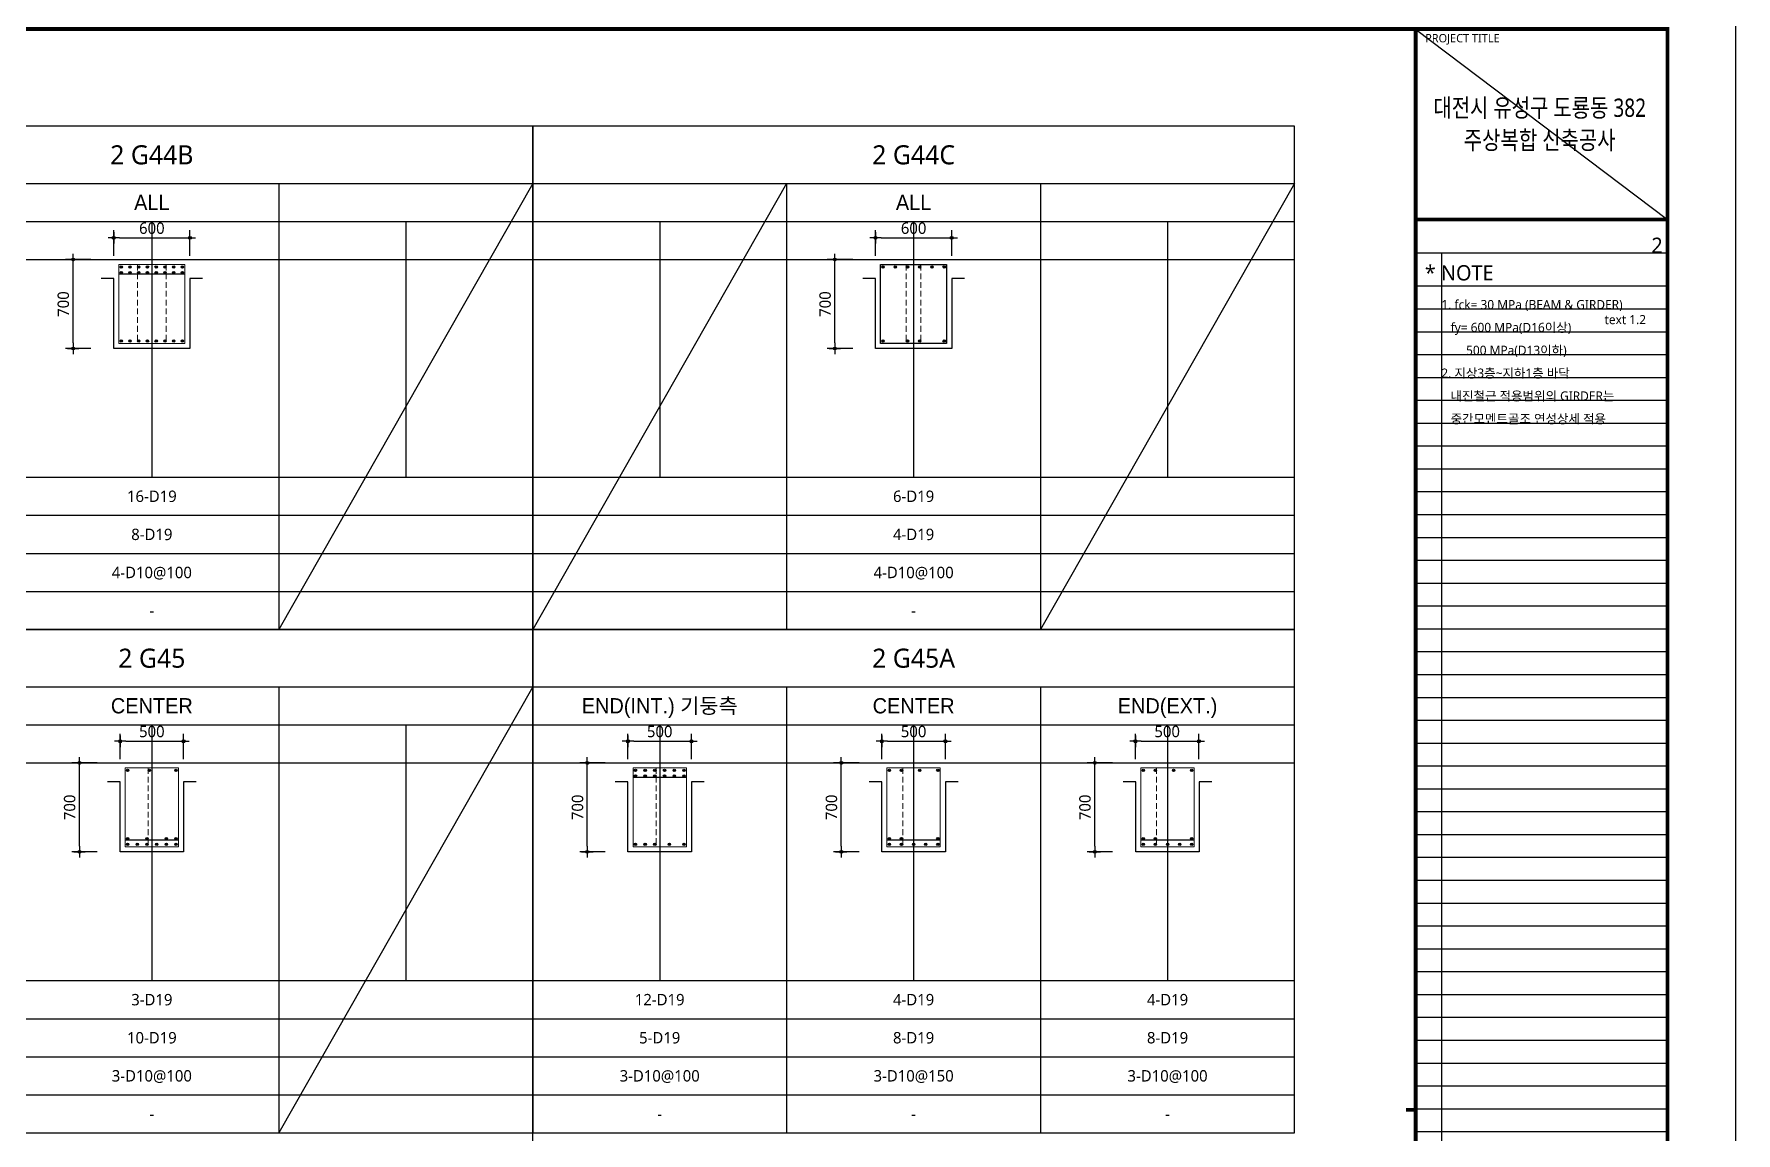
# Model space of a CAD drawing. Header units: millimetres. Extents: x 0 to 252030, y -124740 to 196020.
# Drawn here: x 137825 to 151230, y 133430 to 142086 of the extents above; entities that cross this region are included whole.
import ezdxf
from ezdxf.enums import TextEntityAlignment as Align

# ---------------------------------------------------------------- set-up
doc = ezdxf.new("R2010")
doc.units = ezdxf.units.MM
doc.header["$LTSCALE"] = 30
doc.linetypes.add('HID', pattern=[2.3, 1.5, -0.8])
doc.layers.get('DEFPOINTS').update_dxf_attribs({"color": 142})
for name, color, linetype in [('0-SEC1', 3, 'Continuous'), ('CON', 2, 'Continuous'), ('DIM', 7, 'Continuous'), ('ETC', 7, 'Continuous'), ('S-철근', 3, 'Continuous'), ('SHEET', 7, 'Continuous'), ('TEX', 3, 'Continuous'), ('TXT', 3, 'Continuous'), ('XR-FORM_(도룡동)$0$AA-SHEET', 9, 'Continuous'), ('XR-FORM_(도룡동)$0$Sheet', 7, 'Continuous'), ('XR-FORM_(도룡동)$0$Sheet-text', 3, 'Continuous')]:
    doc.layers.add(name, color=color, linetype=linetype)
doc.layers.add('Stirrup', color=1, linetype='Continuous', lineweight=0)
doc.layers.add('TieBar', color=7, linetype='HID', lineweight=0)
doc.styles.get("Standard").update_dxf_attribs({"font": 'malgun.ttf'})
doc.styles.add('XR-FORM_(도룡동)$3$맑은고딕', font='malgun.ttf')
doc.styles.add('돋움', font='Dotum.ttf')
doc.styles.add('맑은 고딕', font='malgun.ttf')
doc.dimstyles.new('30NDIM', dxfattribs={"dimscale": 50, "dimtxt": 3, "dimasz": 1.5, "dimexe": 2, "dimexo": 6, "dimgap": 1, "dimtad": 1, "dimdec": 0, "dimrnd": 0.25, "dimzin": 0, "dimdsep": 46, "dimtxsty": 'Standard', "dimblk": 'Z_DOT', "dimcen": 5, "dimclrd": 256, "dimclre": 256, "dimclrt": 3, "dimadec": 0, "dimazin": 0, "dimtm": 1e-09, "dimtfac": 1, "dimtdec": 0, "dimtix": 1, "dimtmove": 2, "dimatfit": 1, "dimldrblk": 'Z_DOT', "dimfxl": 1, "dimtolj": 1, "dimtzin": 0, "dimarcsym": 0})

# ---------------------------------------------------------------- blocks, each defined once
blk = doc.blocks.new('4등분')
at = {"layer": 'DEFPOINTS'}
for p, q in [((1000, 3214), (1000, 1200)), ((3000, 3214), (3000, 1200)), ((5000, 3214), (5000, 1200)), ((0, 2914), (6000, 2914))]:
    blk.add_line(p, q, dxfattribs=at)
at = {"layer": 'SHEET'}
blk.add_line((0, 3514), (6000, 3514), dxfattribs=at)
at = {"layer": 'SHEET', "color": 6}
for p, q in [((2000, 3514), (2000, 0)), ((4000, 3514), (4000, 0)), ((0, 3214), (6000, 3214)), ((0, 1200), (6000, 1200)), ((0, 900), (6000, 900)), ((0, 600), (6000, 600)), ((0, 300), (6000, 300))]:
    blk.add_line(p, q, dxfattribs=at)
at = {"layer": 'SHEET'}
blk.add_lwpolyline([(6000, 3964), (0, 3964), (0, 0), (6000, 0)], close=True, dxfattribs=at)
blk = doc.blocks.new('XR-FORM_(도룡동)$0$S')
at = {"layer": 'DEFPOINTS'}
for p, q in [((75750, 52950), (82250, 52950)), ((75640, 52073), (82226, 52073)), ((76315, 52073), (76315, 20700)), ((82250, 51196), (75640, 51196)), ((82250, 50596), (75640, 50596)), ((82250, 49996), (75640, 49996)), ((82250, 49396), (75640, 49396)), ((82250, 48796), (75640, 48796)), ((82250, 48196), (75640, 48196)), ((82250, 47596), (75640, 47596)), ((82250, 46996), (75640, 46996)), ((82250, 46396), (75640, 46396)), ((82250, 45796), (75640, 45796)), ((82250, 45196), (75640, 45196)), ((82250, 44596), (75640, 44596)), ((82250, 43996), (75640, 43996)), ((82250, 43396), (75640, 43396)), ((82250, 42796), (75640, 42796)), ((82250, 42196), (75640, 42196)), ((82250, 41596), (75640, 41596)), ((82250, 40996), (75640, 40996)), ((82250, 40396), (75640, 40396)), ((82250, 39796), (75640, 39796)), ((82250, 39196), (75640, 39196)), ((82250, 38596), (75640, 38596)), ((82250, 37996), (75640, 37996)), ((82250, 37396), (75640, 37396)), ((82250, 36796), (75640, 36796)), ((82250, 36196), (75640, 36196)), ((82250, 35596), (75640, 35596)), ((82250, 34996), (75640, 34996)), ((82250, 34396), (75640, 34396)), ((82250, 33796), (75640, 33796)), ((82250, 33196), (75640, 33196)), ((82250, 32596), (75640, 32596)), ((82250, 31996), (75640, 31996)), ((82250, 31396), (75640, 31396)), ((82250, 30796), (75640, 30796)), ((82250, 30196), (75640, 30196)), ((82250, 29596), (75640, 29596)), ((82250, 28996), (75640, 28996))]:
    blk.add_line(p, q, dxfattribs=at)
at = {"layer": 'XR-FORM_(도룡동)$0$AA-SHEET', "const_width": 99.9}
blk.add_lwpolyline([(75750, 52950), (82250, 52950)], dxfattribs=at)
at = {"layer": 'XR-FORM_(도룡동)$0$Sheet', "const_width": 100}
blk.add_lwpolyline([(1850, 57950), (82250, 57950), (82250, 1200), (1850, 1200)], close=True, dxfattribs=at)
for points in [[(75640, 57950), (75640, 1200)], [(75640, 52950), (82250, 52950)]]:
    blk.add_lwpolyline(points, dxfattribs=at)
at = {"layer": 'XR-FORM_(도룡동)$0$Sheet', "linetype": 'Continuous', "const_width": 100}
blk.add_lwpolyline([(75640, 29575), (75390, 29575)], dxfattribs=at)
at = {"layer": 'DEFPOINTS', "style": 'XR-FORM_(도룡동)$3$맑은고딕'}
blk.add_text('2', height=400, dxfattribs=at).set_placement((82126, 52273), align=Align.MIDDLE_RIGHT)
blk.add_text('text 1.2', height=240, dxfattribs=at).set_placement((80599, 50202))
at = {"layer": 'XR-FORM_(도룡동)$0$Sheet', "style": 'XR-FORM_(도룡동)$3$맑은고딕'}
blk.add_text('PROJECT TITLE', height=220, dxfattribs=at).set_placement((75890, 57600))
at = {"layer": 'XR-FORM_(도룡동)$0$Sheet-text', "style": 'XR-FORM_(도룡동)$3$맑은고딕'}
blk.add_text('* NOTE', height=400, dxfattribs=at).set_placement((75881, 51550), align=Align.MIDDLE_LEFT)
blk = doc.blocks.new('XR-FORM_(도룡동)', base_point=(101.33, -56114.51))
at = {"layer": 'DEFPOINTS'}
blk.add_line((377.95, 289.75), (411, 264.75), dxfattribs=at)
blk.add_lwpolyline([(0, 0), (420, 0), (420, 297), (0, 297)], close=True, dxfattribs=at)
at = {"xscale": 0.005, "yscale": 0.005, "zscale": 0.005}
blk.add_blockref('XR-FORM_(도룡동)$0$S', (-0.25, 0), dxfattribs=at)
at = {"layer": 'XR-FORM_(도룡동)$0$Sheet-text', "style": 'XR-FORM_(도룡동)$3$맑은고딕', "width": 0.8}
for s, p in [('대전시 유성구 도룡동 382', (394.23, 279.42)), ('주상복합 신축공사', (394.23, 275.17))]:
    blk.add_text(s, height=2.4, dxfattribs=at).set_placement(p, align=Align.MIDDLE_CENTER)
blk = doc.blocks.new('NOTE-보일람표')
at = {"layer": 'TEX', "style": '맑은 고딕'}
for s, p in [('1. fck= 30 MPa (BEAM & GIRDER)', (0, -144)), ('   fy= 600 MPa(D16이상) ', (0, -324)), ('        500 MPa(D13이하)', (0, -504)), ('2. 지상3층~지하1층 바닥', (0, -684)), ('   내진철근 적용범위의 GIRDER는', (0, -864)), ('   중간모멘트골조 연성상세 적용', (0, -1044))]:
    blk.add_text(s, height=72, dxfattribs=at).set_placement(p, align=Align.MIDDLE_LEFT)
blk = doc.blocks.new('Z_DOT')
at = {"layer": 'DIM', "color": 0}
for p, q in [((-1, 0), (1, 0)), ((0, -1), (0, 1))]:
    blk.add_line(p, q, dxfattribs=at)
for radius in [0.25, 0.125]:
    blk.add_circle((0, 0), radius, dxfattribs=at)
blk = doc.blocks.new('*D403')
at = {"layer": 'DEFPOINTS', "color": 0, "transparency": 16777216}
for p in [(139053, 140480), (138453, 140159), (139053, 140159)]:
    blk.add_point(p, dxfattribs=at)
at = {"layer": 'DIM', "lineweight": -2, "transparency": 16777216}
for p, q in [((138453, 140339), (138453, 140540)), ((139053, 140339), (139053, 140540)), ((138498, 140480), (139008, 140480))]:
    blk.add_line(p, q, dxfattribs=at)
at = {"layer": 'DIM', "lineweight": -2, "transparency": 16777216, "xscale": 45, "yscale": 45, "zscale": 45, "rotation": 180}
blk.add_blockref('Z_DOT', (138453, 140480), dxfattribs=at)
at = {"layer": 'DIM', "lineweight": -2, "transparency": 16777216, "xscale": 45, "yscale": 45, "zscale": 45}
blk.add_blockref('Z_DOT', (139053, 140480), dxfattribs=at)
at = {"layer": 'DIM', "color": 3, "transparency": 16777216, "insert": (138753, 140556), "char_height": 90, "attachment_point": 5}
blk.add_mtext('\\A1;600', dxfattribs=at)
blk = doc.blocks.new('*D404')
at = {"layer": 'DEFPOINTS', "color": 0, "transparency": 16777216}
for p in [(138133, 140309), (138453, 140309), (138453, 139609)]:
    blk.add_point(p, dxfattribs=at)
at = {"layer": 'DIM', "lineweight": -2, "transparency": 16777216}
for p, q in [((138273, 140309), (138073, 140309)), ((138133, 139654), (138133, 140264)), ((138273, 139609), (138073, 139609))]:
    blk.add_line(p, q, dxfattribs=at)
at = {"layer": 'DIM', "lineweight": -2, "transparency": 16777216, "xscale": 45, "yscale": 45, "zscale": 45}
for p, rotation in [((138133, 140309), 90), ((138133, 139609), 270)]:
    blk.add_blockref('Z_DOT', p, dxfattribs=dict(at, rotation=rotation))
at = {"layer": 'DIM', "color": 3, "transparency": 16777216, "insert": (138056, 139959), "char_height": 90, "attachment_point": 5, "rotation": 90}
blk.add_mtext('\\A1;700', dxfattribs=at)
blk = doc.blocks.new('*D405')
at = {"layer": 'DEFPOINTS', "color": 0, "transparency": 16777216}
for p in [(145053, 140480), (144453, 140159), (145053, 140159)]:
    blk.add_point(p, dxfattribs=at)
at = {"layer": 'DIM', "lineweight": -2, "transparency": 16777216}
for p, q in [((144453, 140339), (144453, 140540)), ((145053, 140339), (145053, 140540)), ((144498, 140480), (145008, 140480))]:
    blk.add_line(p, q, dxfattribs=at)
at = {"layer": 'DIM', "lineweight": -2, "transparency": 16777216, "xscale": 45, "yscale": 45, "zscale": 45, "rotation": 180}
blk.add_blockref('Z_DOT', (144453, 140480), dxfattribs=at)
at = {"layer": 'DIM', "lineweight": -2, "transparency": 16777216, "xscale": 45, "yscale": 45, "zscale": 45}
blk.add_blockref('Z_DOT', (145053, 140480), dxfattribs=at)
at = {"layer": 'DIM', "color": 3, "transparency": 16777216, "insert": (144753, 140556), "char_height": 90, "attachment_point": 5}
blk.add_mtext('\\A1;600', dxfattribs=at)
blk = doc.blocks.new('*D406')
at = {"layer": 'DEFPOINTS', "color": 0, "transparency": 16777216}
for p in [(144133, 140309), (144453, 140309), (144453, 139609)]:
    blk.add_point(p, dxfattribs=at)
at = {"layer": 'DIM', "lineweight": -2, "transparency": 16777216}
for p, q in [((144273, 140309), (144073, 140309)), ((144133, 139654), (144133, 140264)), ((144273, 139609), (144073, 139609))]:
    blk.add_line(p, q, dxfattribs=at)
at = {"layer": 'DIM', "lineweight": -2, "transparency": 16777216, "xscale": 45, "yscale": 45, "zscale": 45}
for p, rotation in [((144133, 140309), 90), ((144133, 139609), 270)]:
    blk.add_blockref('Z_DOT', p, dxfattribs=dict(at, rotation=rotation))
at = {"layer": 'DIM', "color": 3, "transparency": 16777216, "insert": (144056, 139959), "char_height": 90, "attachment_point": 5, "rotation": 90}
blk.add_mtext('\\A1;700', dxfattribs=at)
blk = doc.blocks.new('*D415')
at = {"layer": 'DEFPOINTS', "color": 0, "transparency": 16777216}
for p in [(139003, 136515), (138503, 136195), (139003, 136195)]:
    blk.add_point(p, dxfattribs=at)
at = {"layer": 'DIM', "lineweight": -2, "transparency": 16777216}
for p, q in [((138503, 136375), (138503, 136575)), ((138548, 136515), (138958, 136515)), ((139003, 136375), (139003, 136575))]:
    blk.add_line(p, q, dxfattribs=at)
at = {"layer": 'DIM', "lineweight": -2, "transparency": 16777216, "xscale": 45, "yscale": 45, "zscale": 45, "rotation": 180}
blk.add_blockref('Z_DOT', (138503, 136515), dxfattribs=at)
at = {"layer": 'DIM', "lineweight": -2, "transparency": 16777216, "xscale": 45, "yscale": 45, "zscale": 45}
blk.add_blockref('Z_DOT', (139003, 136515), dxfattribs=at)
at = {"layer": 'DIM', "color": 3, "transparency": 16777216, "insert": (138753, 136592), "char_height": 90, "attachment_point": 5}
blk.add_mtext('\\A1;500', dxfattribs=at)
blk = doc.blocks.new('*D416')
at = {"layer": 'DEFPOINTS', "color": 0, "transparency": 16777216}
for p in [(138183, 136345), (138503, 136345), (138503, 135645)]:
    blk.add_point(p, dxfattribs=at)
at = {"layer": 'DIM', "lineweight": -2, "transparency": 16777216}
for p, q in [((138323, 136345), (138123, 136345)), ((138183, 135690), (138183, 136300)), ((138323, 135645), (138123, 135645))]:
    blk.add_line(p, q, dxfattribs=at)
at = {"layer": 'DIM', "lineweight": -2, "transparency": 16777216, "xscale": 45, "yscale": 45, "zscale": 45}
for p, rotation in [((138183, 136345), 90), ((138183, 135645), 270)]:
    blk.add_blockref('Z_DOT', p, dxfattribs=dict(at, rotation=rotation))
at = {"layer": 'DIM', "color": 3, "transparency": 16777216, "insert": (138106, 135995), "char_height": 90, "attachment_point": 5, "rotation": 90}
blk.add_mtext('\\A1;700', dxfattribs=at)
blk = doc.blocks.new('*D417')
at = {"layer": 'DEFPOINTS', "color": 0, "transparency": 16777216}
for p in [(143003, 136515), (142503, 136195), (143003, 136195)]:
    blk.add_point(p, dxfattribs=at)
at = {"layer": 'DIM', "lineweight": -2, "transparency": 16777216}
for p, q in [((142503, 136375), (142503, 136575)), ((142548, 136515), (142958, 136515)), ((143003, 136375), (143003, 136575))]:
    blk.add_line(p, q, dxfattribs=at)
at = {"layer": 'DIM', "lineweight": -2, "transparency": 16777216, "xscale": 45, "yscale": 45, "zscale": 45, "rotation": 180}
blk.add_blockref('Z_DOT', (142503, 136515), dxfattribs=at)
at = {"layer": 'DIM', "lineweight": -2, "transparency": 16777216, "xscale": 45, "yscale": 45, "zscale": 45}
blk.add_blockref('Z_DOT', (143003, 136515), dxfattribs=at)
at = {"layer": 'DIM', "color": 3, "transparency": 16777216, "insert": (142753, 136592), "char_height": 90, "attachment_point": 5}
blk.add_mtext('\\A1;500', dxfattribs=at)
blk = doc.blocks.new('*D418')
at = {"layer": 'DEFPOINTS', "color": 0, "transparency": 16777216}
for p in [(142183, 136345), (142503, 136345), (142503, 135645)]:
    blk.add_point(p, dxfattribs=at)
at = {"layer": 'DIM', "lineweight": -2, "transparency": 16777216}
for p, q in [((142323, 136345), (142123, 136345)), ((142183, 135690), (142183, 136300)), ((142323, 135645), (142123, 135645))]:
    blk.add_line(p, q, dxfattribs=at)
at = {"layer": 'DIM', "lineweight": -2, "transparency": 16777216, "xscale": 45, "yscale": 45, "zscale": 45}
for p, rotation in [((142183, 136345), 90), ((142183, 135645), 270)]:
    blk.add_blockref('Z_DOT', p, dxfattribs=dict(at, rotation=rotation))
at = {"layer": 'DIM', "color": 3, "transparency": 16777216, "insert": (142106, 135995), "char_height": 90, "attachment_point": 5, "rotation": 90}
blk.add_mtext('\\A1;700', dxfattribs=at)
blk = doc.blocks.new('*D419')
at = {"layer": 'DEFPOINTS', "color": 0, "transparency": 16777216}
for p in [(145003, 136515), (144503, 136195), (145003, 136195)]:
    blk.add_point(p, dxfattribs=at)
at = {"layer": 'DIM', "lineweight": -2, "transparency": 16777216}
for p, q in [((144503, 136375), (144503, 136575)), ((144548, 136515), (144958, 136515)), ((145003, 136375), (145003, 136575))]:
    blk.add_line(p, q, dxfattribs=at)
at = {"layer": 'DIM', "lineweight": -2, "transparency": 16777216, "xscale": 45, "yscale": 45, "zscale": 45, "rotation": 180}
blk.add_blockref('Z_DOT', (144503, 136515), dxfattribs=at)
at = {"layer": 'DIM', "lineweight": -2, "transparency": 16777216, "xscale": 45, "yscale": 45, "zscale": 45}
blk.add_blockref('Z_DOT', (145003, 136515), dxfattribs=at)
at = {"layer": 'DIM', "color": 3, "transparency": 16777216, "insert": (144753, 136592), "char_height": 90, "attachment_point": 5}
blk.add_mtext('\\A1;500', dxfattribs=at)
blk = doc.blocks.new('*D420')
at = {"layer": 'DEFPOINTS', "color": 0, "transparency": 16777216}
for p in [(144183, 136345), (144503, 136345), (144503, 135645)]:
    blk.add_point(p, dxfattribs=at)
at = {"layer": 'DIM', "lineweight": -2, "transparency": 16777216}
for p, q in [((144323, 136345), (144123, 136345)), ((144183, 135690), (144183, 136300)), ((144323, 135645), (144123, 135645))]:
    blk.add_line(p, q, dxfattribs=at)
at = {"layer": 'DIM', "lineweight": -2, "transparency": 16777216, "xscale": 45, "yscale": 45, "zscale": 45}
for p, rotation in [((144183, 136345), 90), ((144183, 135645), 270)]:
    blk.add_blockref('Z_DOT', p, dxfattribs=dict(at, rotation=rotation))
at = {"layer": 'DIM', "color": 3, "transparency": 16777216, "insert": (144106, 135995), "char_height": 90, "attachment_point": 5, "rotation": 90}
blk.add_mtext('\\A1;700', dxfattribs=at)
blk = doc.blocks.new('*D421')
at = {"layer": 'DEFPOINTS', "color": 0, "transparency": 16777216}
for p in [(147000, 136515), (146500, 136195), (147000, 136195)]:
    blk.add_point(p, dxfattribs=at)
at = {"layer": 'DIM', "lineweight": -2, "transparency": 16777216}
for p, q in [((146500, 136375), (146500, 136575)), ((146545, 136515), (146955, 136515)), ((147000, 136375), (147000, 136575))]:
    blk.add_line(p, q, dxfattribs=at)
at = {"layer": 'DIM', "lineweight": -2, "transparency": 16777216, "xscale": 45, "yscale": 45, "zscale": 45, "rotation": 180}
blk.add_blockref('Z_DOT', (146500, 136515), dxfattribs=at)
at = {"layer": 'DIM', "lineweight": -2, "transparency": 16777216, "xscale": 45, "yscale": 45, "zscale": 45}
blk.add_blockref('Z_DOT', (147000, 136515), dxfattribs=at)
at = {"layer": 'DIM', "color": 3, "transparency": 16777216, "insert": (146750, 136592), "char_height": 90, "attachment_point": 5}
blk.add_mtext('\\A1;500', dxfattribs=at)
blk = doc.blocks.new('*D422')
at = {"layer": 'DEFPOINTS', "color": 0, "transparency": 16777216}
for p in [(146180, 136345), (146500, 136345), (146500, 135645)]:
    blk.add_point(p, dxfattribs=at)
at = {"layer": 'DIM', "lineweight": -2, "transparency": 16777216}
for p, q in [((146320, 136345), (146120, 136345)), ((146180, 135690), (146180, 136300)), ((146320, 135645), (146120, 135645))]:
    blk.add_line(p, q, dxfattribs=at)
at = {"layer": 'DIM', "lineweight": -2, "transparency": 16777216, "xscale": 45, "yscale": 45, "zscale": 45}
for p, rotation in [((146180, 136345), 90), ((146180, 135645), 270)]:
    blk.add_blockref('Z_DOT', p, dxfattribs=dict(at, rotation=rotation))
at = {"layer": 'DIM', "color": 3, "transparency": 16777216, "insert": (146103, 135995), "char_height": 90, "attachment_point": 5, "rotation": 90}
blk.add_mtext('\\A1;700', dxfattribs=at)

msp = doc.modelspace()

# ---------------------------------------------------------------- hatches: boundary and pattern name
at = {"layer": 'S-철근'}
h = msp.add_hatch(color=256, dxfattribs=at)
edge = h.paths.add_edge_path()
edge.add_arc((138512.08013, 140250.41992), 9.55, 0, 180)
edge.add_arc((138512.08013, 140250.41992), 9.55, 180, 360)
h = msp.add_hatch(color=256, dxfattribs=at)
edge = h.paths.add_edge_path()
edge.add_arc((138512.08013, 140206.31992), 9.55, 0, 180)
edge.add_arc((138512.08013, 140206.31992), 9.55, 180, 360)
h = msp.add_hatch(color=256, dxfattribs=at)
edge = h.paths.add_edge_path()
edge.add_arc((138580.91442, 140250.41992), 9.55, 0, 180)
edge.add_arc((138580.91442, 140250.41992), 9.55, 180, 360)
h = msp.add_hatch(color=256, dxfattribs=at)
edge = h.paths.add_edge_path()
edge.add_arc((138580.91442, 140206.31992), 9.55, 0, 180)
edge.add_arc((138580.91442, 140206.31992), 9.55, 180, 360)
h = msp.add_hatch(color=256, dxfattribs=at)
edge = h.paths.add_edge_path()
edge.add_arc((138649.7487, 140250.41992), 9.55, 0, 180)
edge.add_arc((138649.7487, 140250.41992), 9.55, 180, 360)
h = msp.add_hatch(color=256, dxfattribs=at)
edge = h.paths.add_edge_path()
edge.add_arc((138649.7487, 140206.31992), 9.55, 0, 180)
edge.add_arc((138649.7487, 140206.31992), 9.55, 180, 360)
h = msp.add_hatch(color=256, dxfattribs=at)
edge = h.paths.add_edge_path()
edge.add_arc((138718.58299, 140250.41992), 9.55, 0, 180)
edge.add_arc((138718.58299, 140250.41992), 9.55, 180, 360)
h = msp.add_hatch(color=256, dxfattribs=at)
edge = h.paths.add_edge_path()
edge.add_arc((138718.58299, 140206.31992), 9.55, 0, 180)
edge.add_arc((138718.58299, 140206.31992), 9.55, 180, 360)
h = msp.add_hatch(color=256, dxfattribs=at)
edge = h.paths.add_edge_path()
edge.add_arc((138787.41728, 140250.41992), 9.55, 0, 180)
edge.add_arc((138787.41728, 140250.41992), 9.55, 180, 360)
h = msp.add_hatch(color=256, dxfattribs=at)
edge = h.paths.add_edge_path()
edge.add_arc((138787.41728, 140206.31992), 9.55, 0, 180)
edge.add_arc((138787.41728, 140206.31992), 9.55, 180, 360)
h = msp.add_hatch(color=256, dxfattribs=at)
edge = h.paths.add_edge_path()
edge.add_arc((138856.25156, 140250.41992), 9.55, 0, 180)
edge.add_arc((138856.25156, 140250.41992), 9.55, 180, 360)
h = msp.add_hatch(color=256, dxfattribs=at)
edge = h.paths.add_edge_path()
edge.add_arc((138856.25156, 140206.31992), 9.55, 0, 180)
edge.add_arc((138856.25156, 140206.31992), 9.55, 180, 360)
h = msp.add_hatch(color=256, dxfattribs=at)
edge = h.paths.add_edge_path()
edge.add_arc((138925.08585, 140250.41992), 9.55, 0, 180)
edge.add_arc((138925.08585, 140250.41992), 9.55, 180, 360)
h = msp.add_hatch(color=256, dxfattribs=at)
edge = h.paths.add_edge_path()
edge.add_arc((138925.08585, 140206.31992), 9.55, 0, 180)
edge.add_arc((138925.08585, 140206.31992), 9.55, 180, 360)
h = msp.add_hatch(color=256, dxfattribs=at)
edge = h.paths.add_edge_path()
edge.add_arc((138993.92013, 140250.41992), 9.55, 0, 180)
edge.add_arc((138993.92013, 140250.41992), 9.55, 180, 360)
h = msp.add_hatch(color=256, dxfattribs=at)
edge = h.paths.add_edge_path()
edge.add_arc((138993.92013, 140206.31992), 9.55, 0, 180)
edge.add_arc((138993.92013, 140206.31992), 9.55, 180, 360)
h = msp.add_hatch(color=256, dxfattribs=at)
edge = h.paths.add_edge_path()
edge.add_arc((144512.08013, 140250.41992), 9.55, 0, 180)
edge.add_arc((144512.08013, 140250.41992), 9.55, 180, 360)
h = msp.add_hatch(color=256, dxfattribs=at)
edge = h.paths.add_edge_path()
edge.add_arc((144608.44813, 140250.41992), 9.55, 0, 180)
edge.add_arc((144608.44813, 140250.41992), 9.55, 180, 360)
h = msp.add_hatch(color=256, dxfattribs=at)
edge = h.paths.add_edge_path()
edge.add_arc((144704.81613, 140250.41992), 9.55, 0, 180)
edge.add_arc((144704.81613, 140250.41992), 9.55, 180, 360)
h = msp.add_hatch(color=256, dxfattribs=at)
edge = h.paths.add_edge_path()
edge.add_arc((144801.18413, 140250.41992), 9.55, 0, 180)
edge.add_arc((144801.18413, 140250.41992), 9.55, 180, 360)
h = msp.add_hatch(color=256, dxfattribs=at)
edge = h.paths.add_edge_path()
edge.add_arc((144897.55213, 140250.41992), 9.55, 0, 180)
edge.add_arc((144897.55213, 140250.41992), 9.55, 180, 360)
h = msp.add_hatch(color=256, dxfattribs=at)
edge = h.paths.add_edge_path()
edge.add_arc((144993.92013, 140250.41992), 9.55, 0, 180)
edge.add_arc((144993.92013, 140250.41992), 9.55, 180, 360)
h = msp.add_hatch(color=256, dxfattribs=at)
edge = h.paths.add_edge_path()
edge.add_arc((138512.08013, 139668.57992), 9.55, 0, 180)
edge.add_arc((138512.08013, 139668.57992), 9.55, 180, 360)
h = msp.add_hatch(color=256, dxfattribs=at)
edge = h.paths.add_edge_path()
edge.add_arc((138580.91442, 139668.57992), 9.55, 0, 180)
edge.add_arc((138580.91442, 139668.57992), 9.55, 180, 360)
h = msp.add_hatch(color=256, dxfattribs=at)
edge = h.paths.add_edge_path()
edge.add_arc((138649.7487, 139668.57992), 9.55, 0, 180)
edge.add_arc((138649.7487, 139668.57992), 9.55, 180, 360)
h = msp.add_hatch(color=256, dxfattribs=at)
edge = h.paths.add_edge_path()
edge.add_arc((138718.58299, 139668.57992), 9.55, 0, 180)
edge.add_arc((138718.58299, 139668.57992), 9.55, 180, 360)
h = msp.add_hatch(color=256, dxfattribs=at)
edge = h.paths.add_edge_path()
edge.add_arc((138787.41728, 139668.57992), 9.55, 0, 180)
edge.add_arc((138787.41728, 139668.57992), 9.55, 180, 360)
h = msp.add_hatch(color=256, dxfattribs=at)
edge = h.paths.add_edge_path()
edge.add_arc((138856.25156, 139668.57992), 9.55, 0, 180)
edge.add_arc((138856.25156, 139668.57992), 9.55, 180, 360)
h = msp.add_hatch(color=256, dxfattribs=at)
edge = h.paths.add_edge_path()
edge.add_arc((138925.08585, 139668.57992), 9.55, 0, 180)
edge.add_arc((138925.08585, 139668.57992), 9.55, 180, 360)
h = msp.add_hatch(color=256, dxfattribs=at)
edge = h.paths.add_edge_path()
edge.add_arc((138993.92013, 139668.57992), 9.55, 0, 180)
edge.add_arc((138993.92013, 139668.57992), 9.55, 180, 360)
h = msp.add_hatch(color=256, dxfattribs=at)
edge = h.paths.add_edge_path()
edge.add_arc((144512.08013, 139668.57992), 9.55, 0, 180)
edge.add_arc((144512.08013, 139668.57992), 9.55, 180, 360)
h = msp.add_hatch(color=256, dxfattribs=at)
edge = h.paths.add_edge_path()
edge.add_arc((144704.81613, 139668.57992), 9.55, 0, 180)
edge.add_arc((144704.81613, 139668.57992), 9.55, 180, 360)
h = msp.add_hatch(color=256, dxfattribs=at)
edge = h.paths.add_edge_path()
edge.add_arc((144801.18413, 139668.57992), 9.55, 0, 180)
edge.add_arc((144801.18413, 139668.57992), 9.55, 180, 360)
h = msp.add_hatch(color=256, dxfattribs=at)
edge = h.paths.add_edge_path()
edge.add_arc((144993.92013, 139668.57992), 9.55, 0, 180)
edge.add_arc((144993.92013, 139668.57992), 9.55, 180, 360)
h = msp.add_hatch(color=256, dxfattribs=at)
edge = h.paths.add_edge_path()
edge.add_arc((138562.08013, 136285.91992), 9.55, 0, 180)
edge.add_arc((138562.08013, 136285.91992), 9.55, 180, 360)
h = msp.add_hatch(color=256, dxfattribs=at)
edge = h.paths.add_edge_path()
edge.add_arc((138733.91613, 136285.91992), 9.55, 0, 180)
edge.add_arc((138733.91613, 136285.91992), 9.55, 180, 360)
h = msp.add_hatch(color=256, dxfattribs=at)
edge = h.paths.add_edge_path()
edge.add_arc((138943.92013, 136285.91992), 9.55, 0, 180)
edge.add_arc((138943.92013, 136285.91992), 9.55, 180, 360)
h = msp.add_hatch(color=256, dxfattribs=at)
edge = h.paths.add_edge_path()
edge.add_arc((142562.08013, 136285.91992), 9.55, 0, 180)
edge.add_arc((142562.08013, 136285.91992), 9.55, 180, 360)
h = msp.add_hatch(color=256, dxfattribs=at)
edge = h.paths.add_edge_path()
edge.add_arc((142562.08013, 136241.81992), 9.55, 0, 180)
edge.add_arc((142562.08013, 136241.81992), 9.55, 180, 360)
h = msp.add_hatch(color=256, dxfattribs=at)
edge = h.paths.add_edge_path()
edge.add_arc((142638.44813, 136285.91992), 9.55, 0, 180)
edge.add_arc((142638.44813, 136285.91992), 9.55, 180, 360)
h = msp.add_hatch(color=256, dxfattribs=at)
edge = h.paths.add_edge_path()
edge.add_arc((142638.44813, 136241.81992), 9.55, 0, 180)
edge.add_arc((142638.44813, 136241.81992), 9.55, 180, 360)
h = msp.add_hatch(color=256, dxfattribs=at)
edge = h.paths.add_edge_path()
edge.add_arc((142714.81613, 136285.91992), 9.55, 0, 180)
edge.add_arc((142714.81613, 136285.91992), 9.55, 180, 360)
h = msp.add_hatch(color=256, dxfattribs=at)
edge = h.paths.add_edge_path()
edge.add_arc((142714.81613, 136241.81992), 9.55, 0, 180)
edge.add_arc((142714.81613, 136241.81992), 9.55, 180, 360)
h = msp.add_hatch(color=256, dxfattribs=at)
edge = h.paths.add_edge_path()
edge.add_arc((142791.18413, 136285.91992), 9.55, 0, 180)
edge.add_arc((142791.18413, 136285.91992), 9.55, 180, 360)
h = msp.add_hatch(color=256, dxfattribs=at)
edge = h.paths.add_edge_path()
edge.add_arc((142791.18413, 136241.81992), 9.55, 0, 180)
edge.add_arc((142791.18413, 136241.81992), 9.55, 180, 360)
h = msp.add_hatch(color=256, dxfattribs=at)
edge = h.paths.add_edge_path()
edge.add_arc((142867.55213, 136285.91992), 9.55, 0, 180)
edge.add_arc((142867.55213, 136285.91992), 9.55, 180, 360)
h = msp.add_hatch(color=256, dxfattribs=at)
edge = h.paths.add_edge_path()
edge.add_arc((142867.55213, 136241.81992), 9.55, 0, 180)
edge.add_arc((142867.55213, 136241.81992), 9.55, 180, 360)
h = msp.add_hatch(color=256, dxfattribs=at)
edge = h.paths.add_edge_path()
edge.add_arc((142943.92013, 136285.91992), 9.55, 0, 180)
edge.add_arc((142943.92013, 136285.91992), 9.55, 180, 360)
h = msp.add_hatch(color=256, dxfattribs=at)
edge = h.paths.add_edge_path()
edge.add_arc((142943.92013, 136241.81992), 9.55, 0, 180)
edge.add_arc((142943.92013, 136241.81992), 9.55, 180, 360)
h = msp.add_hatch(color=256, dxfattribs=at)
edge = h.paths.add_edge_path()
edge.add_arc((144562.08013, 136285.91992), 9.55, 0, 180)
edge.add_arc((144562.08013, 136285.91992), 9.55, 180, 360)
h = msp.add_hatch(color=256, dxfattribs=at)
edge = h.paths.add_edge_path()
edge.add_arc((144657.54013, 136285.91992), 9.55, 0, 180)
edge.add_arc((144657.54013, 136285.91992), 9.55, 180, 360)
h = msp.add_hatch(color=256, dxfattribs=at)
edge = h.paths.add_edge_path()
edge.add_arc((144800.73013, 136285.91992), 9.55, 0, 180)
edge.add_arc((144800.73013, 136285.91992), 9.55, 180, 360)
h = msp.add_hatch(color=256, dxfattribs=at)
edge = h.paths.add_edge_path()
edge.add_arc((144943.92013, 136285.91992), 9.55, 0, 180)
edge.add_arc((144943.92013, 136285.91992), 9.55, 180, 360)
h = msp.add_hatch(color=256, dxfattribs=at)
edge = h.paths.add_edge_path()
edge.add_arc((146562.08013, 136285.91992), 9.55, 0, 180)
edge.add_arc((146562.08013, 136285.91992), 9.55, 180, 360)
h = msp.add_hatch(color=256, dxfattribs=at)
edge = h.paths.add_edge_path()
edge.add_arc((146657.54013, 136285.91992), 9.55, 0, 180)
edge.add_arc((146657.54013, 136285.91992), 9.55, 180, 360)
h = msp.add_hatch(color=256, dxfattribs=at)
edge = h.paths.add_edge_path()
edge.add_arc((146800.73013, 136285.91992), 9.55, 0, 180)
edge.add_arc((146800.73013, 136285.91992), 9.55, 180, 360)
h = msp.add_hatch(color=256, dxfattribs=at)
edge = h.paths.add_edge_path()
edge.add_arc((146943.92013, 136285.91992), 9.55, 0, 180)
edge.add_arc((146943.92013, 136285.91992), 9.55, 180, 360)
h = msp.add_hatch(color=256, dxfattribs=at)
edge = h.paths.add_edge_path()
edge.add_arc((138562.08013, 135748.17992), 9.55, 0, 180)
edge.add_arc((138562.08013, 135748.17992), 9.55, 180, 360)
h = msp.add_hatch(color=256, dxfattribs=at)
edge = h.paths.add_edge_path()
edge.add_arc((138562.08013, 135704.07992), 9.55, 0, 180)
edge.add_arc((138562.08013, 135704.07992), 9.55, 180, 360)
h = msp.add_hatch(color=256, dxfattribs=at)
edge = h.paths.add_edge_path()
edge.add_arc((138638.44813, 135704.07992), 9.55, 0, 180)
edge.add_arc((138638.44813, 135704.07992), 9.55, 180, 360)
h = msp.add_hatch(color=256, dxfattribs=at)
edge = h.paths.add_edge_path()
edge.add_arc((138714.81613, 135748.17992), 9.55, 0, 180)
edge.add_arc((138714.81613, 135748.17992), 9.55, 180, 360)
h = msp.add_hatch(color=256, dxfattribs=at)
edge = h.paths.add_edge_path()
edge.add_arc((138714.81613, 135704.07992), 9.55, 0, 180)
edge.add_arc((138714.81613, 135704.07992), 9.55, 180, 360)
h = msp.add_hatch(color=256, dxfattribs=at)
edge = h.paths.add_edge_path()
edge.add_arc((138791.18413, 135704.07992), 9.55, 0, 180)
edge.add_arc((138791.18413, 135704.07992), 9.55, 180, 360)
h = msp.add_hatch(color=256, dxfattribs=at)
edge = h.paths.add_edge_path()
edge.add_arc((138867.55213, 135748.17992), 9.55, 0, 180)
edge.add_arc((138867.55213, 135748.17992), 9.55, 180, 360)
h = msp.add_hatch(color=256, dxfattribs=at)
edge = h.paths.add_edge_path()
edge.add_arc((138867.55213, 135704.07992), 9.55, 0, 180)
edge.add_arc((138867.55213, 135704.07992), 9.55, 180, 360)
h = msp.add_hatch(color=256, dxfattribs=at)
edge = h.paths.add_edge_path()
edge.add_arc((138943.92013, 135748.17992), 9.55, 0, 180)
edge.add_arc((138943.92013, 135748.17992), 9.55, 180, 360)
h = msp.add_hatch(color=256, dxfattribs=at)
edge = h.paths.add_edge_path()
edge.add_arc((138943.92013, 135704.07992), 9.55, 0, 180)
edge.add_arc((138943.92013, 135704.07992), 9.55, 180, 360)
h = msp.add_hatch(color=256, dxfattribs=at)
edge = h.paths.add_edge_path()
edge.add_arc((142562.08013, 135704.07992), 9.55, 0, 180)
edge.add_arc((142562.08013, 135704.07992), 9.55, 180, 360)
h = msp.add_hatch(color=256, dxfattribs=at)
edge = h.paths.add_edge_path()
edge.add_arc((142638.44813, 135704.07992), 9.55, 0, 180)
edge.add_arc((142638.44813, 135704.07992), 9.55, 180, 360)
h = msp.add_hatch(color=256, dxfattribs=at)
edge = h.paths.add_edge_path()
edge.add_arc((142714.81613, 135704.07992), 9.55, 0, 180)
edge.add_arc((142714.81613, 135704.07992), 9.55, 180, 360)
h = msp.add_hatch(color=256, dxfattribs=at)
edge = h.paths.add_edge_path()
edge.add_arc((142829.36813, 135704.07992), 9.55, 0, 180)
edge.add_arc((142829.36813, 135704.07992), 9.55, 180, 360)
h = msp.add_hatch(color=256, dxfattribs=at)
edge = h.paths.add_edge_path()
edge.add_arc((142943.92013, 135704.07992), 9.55, 0, 180)
edge.add_arc((142943.92013, 135704.07992), 9.55, 180, 360)
h = msp.add_hatch(color=256, dxfattribs=at)
edge = h.paths.add_edge_path()
edge.add_arc((144562.08013, 135748.17992), 9.55, 0, 180)
edge.add_arc((144562.08013, 135748.17992), 9.55, 180, 360)
h = msp.add_hatch(color=256, dxfattribs=at)
edge = h.paths.add_edge_path()
edge.add_arc((144562.08013, 135704.07992), 9.55, 0, 180)
edge.add_arc((144562.08013, 135704.07992), 9.55, 180, 360)
h = msp.add_hatch(color=256, dxfattribs=at)
edge = h.paths.add_edge_path()
edge.add_arc((144657.54013, 135748.17992), 9.55, 0, 180)
edge.add_arc((144657.54013, 135748.17992), 9.55, 180, 360)
h = msp.add_hatch(color=256, dxfattribs=at)
edge = h.paths.add_edge_path()
edge.add_arc((144657.54013, 135704.07992), 9.55, 0, 180)
edge.add_arc((144657.54013, 135704.07992), 9.55, 180, 360)
h = msp.add_hatch(color=256, dxfattribs=at)
edge = h.paths.add_edge_path()
edge.add_arc((144753.00013, 135704.07992), 9.55, 0, 180)
edge.add_arc((144753.00013, 135704.07992), 9.55, 180, 360)
h = msp.add_hatch(color=256, dxfattribs=at)
edge = h.paths.add_edge_path()
edge.add_arc((144848.46013, 135704.07992), 9.55, 0, 180)
edge.add_arc((144848.46013, 135704.07992), 9.55, 180, 360)
h = msp.add_hatch(color=256, dxfattribs=at)
edge = h.paths.add_edge_path()
edge.add_arc((144943.92013, 135748.17992), 9.55, 0, 180)
edge.add_arc((144943.92013, 135748.17992), 9.55, 180, 360)
h = msp.add_hatch(color=256, dxfattribs=at)
edge = h.paths.add_edge_path()
edge.add_arc((144943.92013, 135704.07992), 9.55, 0, 180)
edge.add_arc((144943.92013, 135704.07992), 9.55, 180, 360)
h = msp.add_hatch(color=256, dxfattribs=at)
edge = h.paths.add_edge_path()
edge.add_arc((146562.08013, 135748.17992), 9.55, 0, 180)
edge.add_arc((146562.08013, 135748.17992), 9.55, 180, 360)
h = msp.add_hatch(color=256, dxfattribs=at)
edge = h.paths.add_edge_path()
edge.add_arc((146562.08013, 135704.07992), 9.55, 0, 180)
edge.add_arc((146562.08013, 135704.07992), 9.55, 180, 360)
h = msp.add_hatch(color=256, dxfattribs=at)
edge = h.paths.add_edge_path()
edge.add_arc((146657.54013, 135748.17992), 9.55, 0, 180)
edge.add_arc((146657.54013, 135748.17992), 9.55, 180, 360)
h = msp.add_hatch(color=256, dxfattribs=at)
edge = h.paths.add_edge_path()
edge.add_arc((146657.54013, 135704.07992), 9.55, 0, 180)
edge.add_arc((146657.54013, 135704.07992), 9.55, 180, 360)
h = msp.add_hatch(color=256, dxfattribs=at)
edge = h.paths.add_edge_path()
edge.add_arc((146753.00013, 135704.07992), 9.55, 0, 180)
edge.add_arc((146753.00013, 135704.07992), 9.55, 180, 360)
h = msp.add_hatch(color=256, dxfattribs=at)
edge = h.paths.add_edge_path()
edge.add_arc((146848.46013, 135704.07992), 9.55, 0, 180)
edge.add_arc((146848.46013, 135704.07992), 9.55, 180, 360)
h = msp.add_hatch(color=256, dxfattribs=at)
edge = h.paths.add_edge_path()
edge.add_arc((146943.92013, 135748.17992), 9.55, 0, 180)
edge.add_arc((146943.92013, 135748.17992), 9.55, 180, 360)
h = msp.add_hatch(color=256, dxfattribs=at)
edge = h.paths.add_edge_path()
edge.add_arc((146943.92013, 135704.07992), 9.55, 0, 180)
edge.add_arc((146943.92013, 135704.07992), 9.55, 180, 360)

# ---------------------------------------------------------------- linework, layer by layer
at = {"layer": 'CON', "color": 8}
for p, q in [((138353.00013, 140309.49992), (139153.00013, 140309.49992)), ((144353.00013, 140309.49992), (145153.00013, 140309.49992)), ((138403.00013, 136344.99992), (139103.00013, 136344.99992)), ((142403.00013, 136344.99992), (143103.00013, 136344.99992)), ((144403.00013, 136344.99992), (145103.00013, 136344.99992)), ((146403.00013, 136344.99992), (147103.00013, 136344.99992))]:
    msp.add_line(p, q, dxfattribs=at)
for points in [[(139153.00013, 140159.49992), (139053.00013, 140159.49992), (139053.00013, 139609.49992), (138453.00013, 139609.49992), (138453.00013, 140159.49992), (138353.00013, 140159.49992)], [(145153.00013, 140159.49992), (145053.00013, 140159.49992), (145053.00013, 139609.49992), (144453.00013, 139609.49992), (144453.00013, 140159.49992), (144353.00013, 140159.49992)], [(139103.00013, 136194.99992), (139003.00013, 136194.99992), (139003.00013, 135644.99992), (138503.00013, 135644.99992), (138503.00013, 136194.99992), (138403.00013, 136194.99992)], [(143103.00013, 136194.99992), (143003.00013, 136194.99992), (143003.00013, 135644.99992), (142503.00013, 135644.99992), (142503.00013, 136194.99992), (142403.00013, 136194.99992)], [(145103.00013, 136194.99992), (145003.00013, 136194.99992), (145003.00013, 135644.99992), (144503.00013, 135644.99992), (144503.00013, 136194.99992), (144403.00013, 136194.99992)], [(147103.00013, 136194.99992), (147003.00013, 136194.99992), (147003.00013, 135644.99992), (146503.00013, 135644.99992), (146503.00013, 136194.99992), (146403.00013, 136194.99992)]]:
    msp.add_lwpolyline(points, dxfattribs=at)
at = {"layer": 'ETC', "color": 8}
for p, q in [((138493.00013, 140196.76992), (139013.00013, 140196.76992)), ((142543.00013, 136232.26992), (142963.00013, 136232.26992)), ((138543.00013, 135738.62992), (138963.00013, 135738.62992)), ((144543.00013, 135738.62992), (144963.00013, 135738.62992)), ((146543.00013, 135738.62992), (146963.00013, 135738.62992))]:
    msp.add_line(p, q, dxfattribs=at)
at = {"layer": 'S-철근'}
msp.add_lwpolyline([(144493.00013, 139649.49992), (144493.00013, 140269.49992), (145013.00013, 140269.49992), (145013.00013, 139649.49992), (144493.00013, 139649.49992)], dxfattribs=at)
for centre in [(138512.08013, 140250.41992), (138512.08013, 140206.31992), (138580.91442, 140250.41992), (138580.91442, 140206.31992), (138649.7487, 140250.41992), (138649.7487, 140206.31992), (138718.58299, 140250.41992), (138718.58299, 140206.31992), (138787.41728, 140250.41992), (138787.41728, 140206.31992), (138856.25156, 140250.41992), (138856.25156, 140206.31992), (138925.08585, 140250.41992), (138925.08585, 140206.31992), (138993.92013, 140250.41992), (138993.92013, 140206.31992), (144512.08013, 140250.41992), (144608.44813, 140250.41992), (144704.81613, 140250.41992), (144801.18413, 140250.41992), (144897.55213, 140250.41992), (144993.92013, 140250.41992), (138512.08013, 139668.57992), (138580.91442, 139668.57992), (138649.7487, 139668.57992), (138718.58299, 139668.57992), (138787.41728, 139668.57992), (138856.25156, 139668.57992), (138925.08585, 139668.57992), (138993.92013, 139668.57992), (144512.08013, 139668.57992), (144704.81613, 139668.57992), (144801.18413, 139668.57992), (144993.92013, 139668.57992), (138562.08013, 136285.91992), (138733.91613, 136285.91992), (138943.92013, 136285.91992), (142562.08013, 136285.91992), (142562.08013, 136241.81992), (142638.44813, 136285.91992), (142638.44813, 136241.81992), (142714.81613, 136285.91992), (142714.81613, 136241.81992), (142791.18413, 136285.91992), (142791.18413, 136241.81992), (142867.55213, 136285.91992), (142867.55213, 136241.81992), (142943.92013, 136285.91992), (142943.92013, 136241.81992), (144562.08013, 136285.91992), (144657.54013, 136285.91992), (144800.73013, 136285.91992), (144943.92013, 136285.91992), (146562.08013, 136285.91992), (146657.54013, 136285.91992), (146800.73013, 136285.91992), (146943.92013, 136285.91992), (138562.08013, 135748.17992), (138562.08013, 135704.07992), (138638.44813, 135704.07992), (138714.81613, 135748.17992), (138714.81613, 135704.07992), (138791.18413, 135704.07992), (138867.55213, 135748.17992), (138867.55213, 135704.07992), (138943.92013, 135748.17992), (138943.92013, 135704.07992), (142562.08013, 135704.07992), (142638.44813, 135704.07992), (142714.81613, 135704.07992), (142829.36813, 135704.07992), (142943.92013, 135704.07992), (144562.08013, 135748.17992), (144562.08013, 135704.07992), (144657.54013, 135748.17992), (144657.54013, 135704.07992), (144753.00013, 135704.07992), (144848.46013, 135704.07992), (144943.92013, 135748.17992), (144943.92013, 135704.07992), (146562.08013, 135748.17992), (146562.08013, 135704.07992), (146657.54013, 135748.17992), (146657.54013, 135704.07992), (146753.00013, 135704.07992), (146848.46013, 135704.07992), (146943.92013, 135748.17992), (146943.92013, 135704.07992)]:
    msp.add_circle(centre, 9.55, dxfattribs=at)
at = {"layer": 'SHEET'}
for p, q in [((141753.00013, 140909.49992), (139753.00013, 137394.99992)), ((143753.00013, 140909.49992), (141753.00013, 137394.99992)), ((147753.00013, 140909.49992), (145753.00013, 137394.99992)), ((141753.00013, 136944.99992), (139753.00013, 133430.49992))]:
    msp.add_line(p, q, dxfattribs=at)
at = {"layer": 'Stirrup', "color": 3}
for points in [[(138493.00013, 139649.49992), (138493.00013, 140269.49992), (139013.00013, 140269.49992), (139013.00013, 139649.49992), (138493.00013, 139649.49992)], [(138543.00013, 135684.99992), (138543.00013, 136304.99992), (138963.00013, 136304.99992), (138963.00013, 135684.99992), (138543.00013, 135684.99992)], [(142543.00013, 135684.99992), (142543.00013, 136304.99992), (142963.00013, 136304.99992), (142963.00013, 135684.99992), (142543.00013, 135684.99992)], [(144543.00013, 135684.99992), (144543.00013, 136304.99992), (144963.00013, 136304.99992), (144963.00013, 135684.99992), (144543.00013, 135684.99992)], [(146543.00013, 135684.99992), (146543.00013, 136304.99992), (146963.00013, 136304.99992), (146963.00013, 135684.99992), (146543.00013, 135684.99992)]]:
    msp.add_lwpolyline(points, dxfattribs=at)
at = {"layer": 'TieBar'}
for p, q in [((138640.1987, 140269.49992), (138640.1987, 139649.49992)), ((138865.80156, 140269.49992), (138865.80156, 139649.49992)), ((144695.26613, 140269.49992), (144695.26613, 139649.49992)), ((144810.73413, 140269.49992), (144810.73413, 139649.49992)), ((138724.36613, 136304.99992), (138724.36613, 135684.99992)), ((142724.36613, 136304.99992), (142724.36613, 135684.99992)), ((144667.09013, 136304.99992), (144667.09013, 135684.99992)), ((146667.09013, 136304.99992), (146667.09013, 135684.99992))]:
    msp.add_line(p, q, dxfattribs=at)

# ---------------------------------------------------------------- block references
for p in [(135753.00013, 137394.99992), (141753.00013, 137394.99992), (135753.00013, 133430.49992), (141753.00013, 133430.49992), (135753.00013, 129465.99992)]:
    msp.add_blockref('4등분', p)
at = {"layer": '0-SEC1', "xscale": 60, "yscale": 60, "zscale": 60}
msp.add_blockref('XR-FORM_(도룡동)', (132110.02429, -3242130.57868), dxfattribs=at)
at = {"layer": 'S-철근'}
msp.add_blockref('NOTE-보일람표', (148909.3931, 140098.91905), dxfattribs=at)

# ---------------------------------------------------------------- texts
at = {"layer": 'TXT', "color": 2, "style": '맑은 고딕'}
for s, p in [('2 G44B', (138753.00013, 141134.49992)), ('2 G44C', (144753.00013, 141134.49992)), ('2 G45', (138753.00013, 137169.99992)), ('2 G45A', (144753.00013, 137169.99992))]:
    msp.add_text(s, height=150, dxfattribs=at).set_placement(p, align=Align.MIDDLE_CENTER)
at = {"layer": 'TXT'}
for s, height, style, p in [('ALL', 120, '돋움', (138753.00013, 140759.49992)), ('ALL', 120, '돋움', (144753.00013, 140759.49992)), ('16-D19', 90, '맑은 고딕', (138753.00013, 138444.99992)), ('6-D19', 90, '맑은 고딕', (144753.00013, 138444.99992)), ('8-D19', 90, '맑은 고딕', (138753.00013, 138144.99992)), ('4-D19', 90, '맑은 고딕', (144753.00013, 138144.99992)), ('4-D10@100', 90, '맑은 고딕', (138753.00013, 137844.99992)), ('4-D10@100', 90, '맑은 고딕', (144753.00013, 137844.99992)), ('-', 90, '맑은 고딕', (138753.00013, 137544.99992)), ('-', 90, '맑은 고딕', (144753.00013, 137544.99992)), ('END(INT.) 기둥측', 120, '돋움', (142753.00013, 136794.99992)), ('CENTER', 120, '돋움', (138753.00013, 136794.99992)), ('CENTER', 120, '돋움', (144753.00013, 136794.99992)), ('END(EXT.)', 120, '돋움', (146753.00013, 136794.99992)), ('3-D19', 90, '맑은 고딕', (138753.00013, 134480.49992)), ('12-D19', 90, '맑은 고딕', (142753.00013, 134480.49992)), ('4-D19', 90, '맑은 고딕', (144753.00013, 134480.49992)), ('4-D19', 90, '맑은 고딕', (146753.00013, 134480.49992)), ('10-D19', 90, '맑은 고딕', (138753.00013, 134180.49992)), ('5-D19', 90, '맑은 고딕', (142753.00013, 134180.49992)), ('8-D19', 90, '맑은 고딕', (144753.00013, 134180.49992)), ('8-D19', 90, '맑은 고딕', (146753.00013, 134180.49992)), ('3-D10@100', 90, '맑은 고딕', (138753.00013, 133880.49992)), ('3-D10@100', 90, '맑은 고딕', (142753.00013, 133880.49992)), ('3-D10@150', 90, '맑은 고딕', (144753.00013, 133880.49992)), ('3-D10@100', 90, '맑은 고딕', (146753.00013, 133880.49992)), ('-', 90, '맑은 고딕', (138753.00013, 133580.49992)), ('-', 90, '맑은 고딕', (142753.00013, 133580.49992)), ('-', 90, '맑은 고딕', (144753.00013, 133580.49992)), ('-', 90, '맑은 고딕', (146753.00013, 133580.49992))]:
    msp.add_text(s, height=height, dxfattribs=dict(at, style=style)).set_placement(p, align=Align.MIDDLE_CENTER)

# ---------------------------------------------------------------- dimensions: what is measured, and where the dimension line sits
at = {"layer": 'DIM'}
for base, p1, p2, picture, middle in [((139053.00013, 140479.65148), (138453.00013, 140159.49992), (139053.00013, 140159.49992), '*D403', (138753.00013, 140556.14945)), ((145053.00013, 140479.65148), (144453.00013, 140159.49992), (145053.00013, 140159.49992), '*D405', (144753.00013, 140556.14945)), ((139003.00013, 136515.15148), (138503.00013, 136194.99992), (139003.00013, 136194.99992), '*D415', (138753.00013, 136591.64945)), ((143003.00013, 136515.15148), (142503.00013, 136194.99992), (143003.00013, 136194.99992), '*D417', (142753.00013, 136591.64945)), ((145003.00013, 136515.15148), (144503.00013, 136194.99992), (145003.00013, 136194.99992), '*D419', (144753.00013, 136591.64945)), ((146999.80148, 136515.15148), (146499.80148, 136194.99992), (146999.80148, 136194.99992), '*D421', (146749.80148, 136591.64945))]:
    dim = msp.add_linear_dim(base=base, p1=p1, p2=p2, dimstyle='30NDIM', override={"dimscale": 30, "dimtxsty": 'Standard'}, dxfattribs=at)
    dim.commit()
    dim.dimension.update_dxf_attribs({"geometry": picture, "text_midpoint": middle})
for base, p1, p2, picture, middle in [((138132.84857, 140309.49992), (138453.00013, 139609.49992), (138453.00013, 140309.49992), '*D404', (138056.3506, 139959.49992)), ((144132.84857, 140309.49992), (144453.00013, 139609.49992), (144453.00013, 140309.49992), '*D406', (144056.3506, 139959.49992)), ((138182.84857, 136344.99992), (138503.00013, 135644.99992), (138503.00013, 136344.99992), '*D416', (138106.3506, 135994.99992)), ((142182.84857, 136344.99992), (142503.00013, 135644.99992), (142503.00013, 136344.99992), '*D418', (142106.3506, 135994.99992)), ((144182.84857, 136344.99992), (144503.00013, 135644.99992), (144503.00013, 136344.99992), '*D420', (144106.3506, 135994.99992)), ((146179.64991, 136344.99992), (146499.80148, 135644.99992), (146499.80148, 136344.99992), '*D422', (146103.15195, 135994.99992))]:
    dim = msp.add_linear_dim(base=base, p1=p1, p2=p2, angle=90, dimstyle='30NDIM', override={"dimscale": 30, "dimtxsty": 'Standard'}, dxfattribs=at)
    dim.commit()
    dim.dimension.update_dxf_attribs({"geometry": picture, "text_midpoint": middle})

doc.saveas('drawing.dxf')
